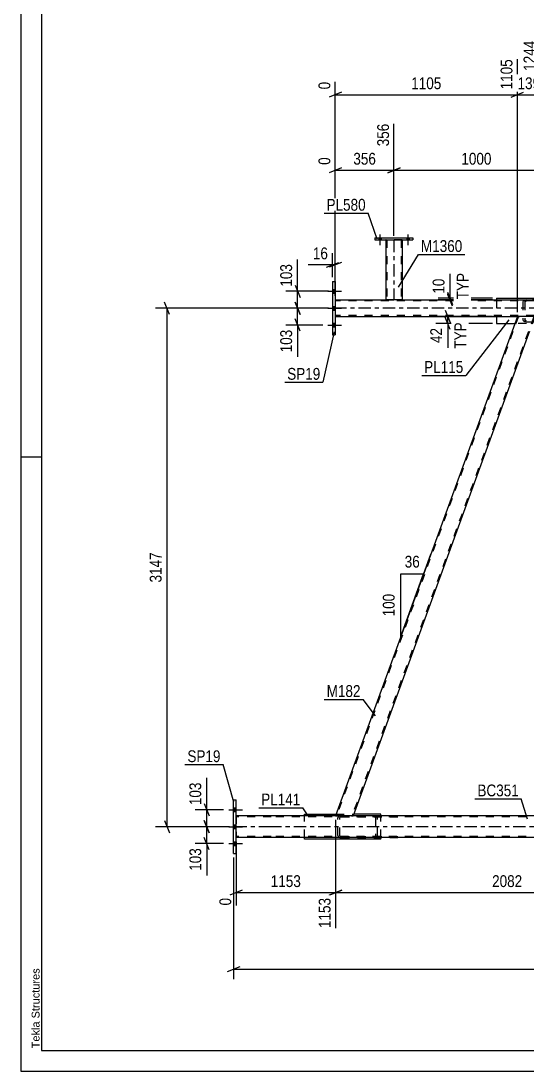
# Model space of a CAD drawing. Header units: millimetres. Extents: x -858 to 331, y -869 to -28.
# Drawn here: x -857.6 to -734.6, y -868.6 to -613.7 of the extents above; entities that cross this region are included whole.
import ezdxf

# ---------------------------------------------------------------- set-up
doc = ezdxf.new("R2010")
doc.units = ezdxf.units.MM
doc.linetypes.add('DXK_LINE_DOT2', pattern=[3.9198, 1.9599, -1.9599])
doc.linetypes.add('DXK_LINE_DOT3', pattern=[5.9187, 2.979, -0.9799, 0.9799, -0.9799])
doc.styles.add('Arial', font='ARIAL.TTF', dxfattribs={"height": 0.2})
doc.styles.add('Arial Narrow', font='ARIALN.TTF', dxfattribs={"height": 0.2})

# ---------------------------------------------------------------- blocks, each defined once
blk = doc.blocks.new('Unknown-570393797-1134')
at = {"color": 5, "linetype": 'Continuous'}
for p, q in [((-857.57, -27.58), (-857.57, -868.58)), ((-852.57, -32.58), (-852.57, -863.58)), ((-852.57, -719.58), (-857.57, -719.58)), ((-852.57, -863.58), (326.43, -863.58)), ((-857.57, -868.58), (331.43, -868.58))]:
    blk.add_line(p, q, dxfattribs=at)
at = {"color": 174, "linetype": 'Continuous', "style": 'Arial'}
blk.add_text('Tekla Structures', height=1.9102, rotation=90, dxfattribs=at).set_placement((-853.07, -863.08))
blk = doc.blocks.new('Part-570393797-8323 - 8170')
at = {"color": 2, "linetype": 'Continuous'}
for p, q in [((-781.98, -676.91), (-781.98, -689.91)), ((-781.98, -676.91), (-781.34, -676.91)), ((-781.34, -676.91), (-781.34, -689.91)), ((-781.98, -689.91), (-781.34, -689.91))]:
    blk.add_line(p, q, dxfattribs=at)
blk = doc.blocks.new('Part-570393797-8239 - 8170')
at = {"color": 7, "linetype": 'DXK_LINE_DOT2'}
for p, q in [((-780.63, -806.92), (-780.7, -807.11)), ((-780.7, -811.43), (-780.7, -807.11)), ((-780.26, -807.11), (-780.23, -807.02)), ((-780.26, -811.43), (-780.26, -807.11)), ((-779.83, -806.63), (-780.16, -806.66)), ((-779.99, -806.89), (-779.83, -806.87)), ((-779.83, -806.63), (-765.66, -806.63)), ((-779.83, -806.87), (-765.66, -806.87)), ((-771.63, -806.66), (-771.97, -806.63)), ((-771.97, -806.87), (-771.8, -806.89)), ((-771.56, -807.02), (-771.53, -807.11)), ((-771.53, -807.11), (-771.53, -811.43)), ((-771.09, -807.11), (-771.16, -806.92)), ((-771.09, -811.43), (-771.09, -807.11)), ((-780.7, -811.43), (-780.63, -811.61)), ((-780.23, -811.52), (-780.26, -811.43)), ((-780.16, -811.87), (-779.83, -811.91)), ((-779.83, -811.67), (-779.99, -811.65)), ((-779.83, -811.67), (-765.66, -811.67)), ((-779.83, -811.91), (-765.66, -811.91)), ((-771.8, -811.65), (-771.97, -811.67)), ((-771.97, -811.91), (-771.63, -811.87)), ((-771.53, -811.43), (-771.56, -811.52)), ((-771.16, -811.61), (-771.09, -811.43))]:
    blk.add_line(p, q, dxfattribs=at)
for centre, radius, start, end in [((-780.03, -807.47), 0.817, 99.5183, 138.064), ((-779.93, -807.29), 0.409, 99.5183, 138.064), ((-771.87, -807.29), 0.409, 41.9361, 80.4818), ((-771.77, -807.47), 0.817, 41.9361, 80.4818), ((-780.03, -811.07), 0.817, 221.9361, 260.4818), ((-779.93, -811.25), 0.409, 221.9361, 260.4818), ((-771.87, -811.25), 0.409, 279.5183, 318.064), ((-771.77, -811.07), 0.817, 279.5183, 318.064)]:
    blk.add_arc(centre, radius, start, end, dxfattribs=at)
blk = doc.blocks.new('Part-570393797-8251 - 8170')
at = {"color": 2, "linetype": 'Continuous'}
for p, q in [((-737.15, -685.41), (-781.27, -806.63)), ((-737.11, -685.41), (-737.15, -685.41)), ((-737.11, -685.41), (-736.64, -685.41)), ((-732.89, -685.41), (-736.64, -685.41)), ((-734.44, -689.66), (-777.01, -806.63))]:
    blk.add_line(p, q, dxfattribs=at)
at = {"color": 7, "linetype": 'DXK_LINE_DOT2'}
for p, q in [((-736.9, -685.41), (-781.02, -806.63)), ((-733.15, -685.41), (-777.27, -806.63)), ((-737.11, -685.41), (-737.15, -685.41)), ((-736.84, -685.41), (-736.9, -685.41)), ((-736.9, -685.41), (-736.88, -685.41)), ((-732.89, -685.41), (-734.44, -689.66)), ((-732.93, -685.41), (-732.89, -685.41)), ((-781.27, -806.63), (-777.01, -806.63))]:
    blk.add_line(p, q, dxfattribs=at)
blk = doc.blocks.new('Part-570393797-8749 - 8170')
at = {"color": 2, "linetype": 'Continuous'}
for p, q in [((-796.86, -806.63), (-805.38, -806.63)), ((-119.61, -806.63), (-796.76, -806.63)), ((-796.86, -811.91), (-805.38, -811.91)), ((-119.61, -811.91), (-796.76, -811.91))]:
    blk.add_line(p, q, dxfattribs=at)
at = {"color": 7, "linetype": 'DXK_LINE_DOT2'}
for p, q in [((-805.38, -806.63), (-805.38, -811.91)), ((-796.86, -806.87), (-805.38, -806.87)), ((-119.61, -806.87), (-796.76, -806.87)), ((-796.86, -811.67), (-805.38, -811.67)), ((-119.61, -811.67), (-796.76, -811.67))]:
    blk.add_line(p, q, dxfattribs=at)
at = {"color": 7, "linetype": 'DXK_LINE_DOT3'}
for p, q in [((-796.86, -809.27), (-805.38, -809.27)), ((-119.61, -809.27), (-796.76, -809.27))]:
    blk.add_line(p, q, dxfattribs=at)
blk = doc.blocks.new('Part-570393797-8502 - 8170')
at = {"color": 2, "linetype": 'Continuous'}
for p, q in [((-806.02, -815.77), (-806.02, -802.77)), ((-806.02, -802.77), (-805.38, -802.77)), ((-805.38, -815.77), (-805.38, -802.77)), ((-806.02, -815.77), (-805.38, -815.77))]:
    blk.add_line(p, q, dxfattribs=at)
blk = doc.blocks.new('Part-570393797-8580 - 8170')
at = {"color": 2, "linetype": 'Continuous'}
for p, q in [((-742.2, -681.01), (-742.2, -681.41)), ((-742.2, -681.01), (-729.08, -681.01)), ((-742.2, -685.41), (-742.2, -687.09)), ((-725.41, -685.41), (-725.41, -687.09)), ((-742.2, -687.09), (-737.76, -687.09)), ((-725.41, -687.09), (-731.05, -687.09))]:
    blk.add_line(p, q, dxfattribs=at)
at = {"color": 7, "linetype": 'DXK_LINE_DOT2'}
for p, q in [((-742.2, -681.41), (-742.2, -685.41)), ((-729.08, -681.01), (-725.41, -681.01)), ((-725.41, -681.01), (-725.41, -685.41)), ((-731.05, -687.09), (-737.76, -687.09))]:
    blk.add_line(p, q, dxfattribs=at)
blk = doc.blocks.new('Bolt-570393797-8592 - 8170')
at = {"linetype": 'Continuous'}
for points in [[(-806.02, -804.73), (-806.02, -805.61), (-805.38, -805.61), (-805.38, -804.73)], [(-806.02, -804.73), (-806.02, -805.61), (-805.38, -805.61), (-805.38, -804.73)], [(-806.02, -804.73), (-806.02, -805.61), (-805.38, -805.61), (-805.38, -804.73)], [(-806.02, -808.83), (-806.02, -809.71), (-805.38, -809.71), (-805.38, -808.83)], [(-806.02, -808.83), (-806.02, -809.71), (-805.38, -809.71), (-805.38, -808.83)], [(-806.02, -812.93), (-806.02, -813.81), (-805.38, -813.81), (-805.38, -812.93)], [(-806.02, -812.93), (-806.02, -813.81), (-805.38, -813.81), (-805.38, -812.93)], [(-806.02, -812.93), (-806.02, -813.81), (-805.38, -813.81), (-805.38, -812.93)]]:
    blk.add_hatch(color=1, dxfattribs=at).paths.add_polyline_path(points)
at = {"color": 1, "linetype": 'Continuous'}
for p, q in [((-807.18, -805.17), (-803.86, -805.17)), ((-807.18, -805.17), (-803.86, -805.17)), ((-807.18, -805.17), (-803.86, -805.17)), ((-806.02, -804.73), (-805.38, -804.73)), ((-806.02, -804.73), (-805.38, -804.73)), ((-806.02, -804.73), (-805.38, -804.73)), ((-806.02, -805.61), (-805.38, -805.61)), ((-806.02, -805.61), (-805.38, -805.61)), ((-806.02, -805.61), (-805.38, -805.61)), ((-807.18, -809.27), (-803.86, -809.27)), ((-807.18, -809.27), (-803.86, -809.27)), ((-806.02, -808.83), (-805.38, -808.83)), ((-806.02, -808.83), (-805.38, -808.83)), ((-806.02, -809.71), (-805.38, -809.71)), ((-806.02, -809.71), (-805.38, -809.71)), ((-806.02, -812.93), (-805.38, -812.93)), ((-806.02, -812.93), (-805.38, -812.93)), ((-806.02, -812.93), (-805.38, -812.93)), ((-807.18, -813.37), (-803.86, -813.37)), ((-807.18, -813.37), (-803.86, -813.37)), ((-807.18, -813.37), (-803.86, -813.37)), ((-806.02, -813.81), (-805.38, -813.81)), ((-806.02, -813.81), (-805.38, -813.81)), ((-806.02, -813.81), (-805.38, -813.81))]:
    blk.add_line(p, q, dxfattribs=at)
blk = doc.blocks.new('Bolt-570393797-8597 - 8170')
at = {"linetype": 'Continuous'}
for points in [[(-770.21, -666.35), (-770.77, -666.35), (-770.77, -666.83), (-770.21, -666.83)], [(-770.21, -666.35), (-770.77, -666.35), (-770.77, -666.83), (-770.21, -666.83)], [(-763.41, -666.35), (-763.97, -666.35), (-763.97, -666.83), (-763.41, -666.83)], [(-763.41, -666.35), (-763.97, -666.35), (-763.97, -666.83), (-763.41, -666.83)]]:
    blk.add_hatch(color=1, dxfattribs=at).paths.add_polyline_path(points)
at = {"color": 1, "linetype": 'Continuous'}
for p, q in [((-770.77, -666.35), (-770.77, -666.83)), ((-770.77, -666.35), (-770.77, -666.83)), ((-770.49, -665.55), (-770.49, -668.07)), ((-770.49, -665.55), (-770.49, -668.07)), ((-770.21, -666.35), (-770.21, -666.83)), ((-770.21, -666.35), (-770.21, -666.83)), ((-763.97, -666.35), (-763.97, -666.83)), ((-763.97, -666.35), (-763.97, -666.83)), ((-763.69, -665.55), (-763.69, -668.07)), ((-763.69, -665.55), (-763.69, -668.07)), ((-763.41, -666.35), (-763.41, -666.83)), ((-763.41, -666.35), (-763.41, -666.83))]:
    blk.add_line(p, q, dxfattribs=at)
blk = doc.blocks.new('Part-570393797-8630 - 8170')
at = {"color": 2, "linetype": 'Continuous'}
for p, q in [((-781.34, -681.41), (-769.09, -681.41)), ((-765.09, -681.41), (-729.08, -681.41)), ((-781.34, -685.41), (-737.15, -685.41))]:
    blk.add_line(p, q, dxfattribs=at)
at = {"color": 7, "linetype": 'DXK_LINE_DOT2'}
for p, q in [((-781.34, -681.41), (-781.34, -685.41)), ((-109.81, -681.65), (-781.34, -681.65)), ((-769.09, -681.41), (-765.09, -681.41)), ((-109.81, -685.17), (-781.34, -685.17)), ((-731.58, -685.41), (-737.15, -685.41))]:
    blk.add_line(p, q, dxfattribs=at)
at = {"color": 7, "linetype": 'DXK_LINE_DOT3'}
blk.add_line((-109.81, -683.41), (-781.34, -683.41), dxfattribs=at)
blk = doc.blocks.new('Bolt-570393797-8700 - 8170')
at = {"linetype": 'Continuous'}
for points in [[(-781.98, -678.87), (-781.98, -679.75), (-781.34, -679.75), (-781.34, -678.87)], [(-781.98, -678.87), (-781.98, -679.75), (-781.34, -679.75), (-781.34, -678.87)], [(-781.98, -678.87), (-781.98, -679.75), (-781.34, -679.75), (-781.34, -678.87)], [(-781.98, -682.97), (-781.98, -683.85), (-781.34, -683.85), (-781.34, -682.97)], [(-781.98, -682.97), (-781.98, -683.85), (-781.34, -683.85), (-781.34, -682.97)], [(-781.98, -687.07), (-781.98, -687.95), (-781.34, -687.95), (-781.34, -687.07)], [(-781.98, -687.07), (-781.98, -687.95), (-781.34, -687.95), (-781.34, -687.07)], [(-781.98, -687.07), (-781.98, -687.95), (-781.34, -687.95), (-781.34, -687.07)]]:
    blk.add_hatch(color=1, dxfattribs=at).paths.add_polyline_path(points)
at = {"color": 1, "linetype": 'Continuous'}
for p, q in [((-783.14, -679.31), (-779.82, -679.31)), ((-783.14, -679.31), (-779.82, -679.31)), ((-783.14, -679.31), (-779.82, -679.31)), ((-781.98, -678.87), (-781.34, -678.87)), ((-781.98, -678.87), (-781.34, -678.87)), ((-781.98, -678.87), (-781.34, -678.87)), ((-781.98, -679.75), (-781.34, -679.75)), ((-781.98, -679.75), (-781.34, -679.75)), ((-781.98, -679.75), (-781.34, -679.75)), ((-781.98, -682.97), (-781.34, -682.97)), ((-781.98, -682.97), (-781.34, -682.97)), ((-783.14, -683.41), (-779.82, -683.41)), ((-783.14, -683.41), (-779.82, -683.41)), ((-781.98, -683.85), (-781.34, -683.85)), ((-781.98, -683.85), (-781.34, -683.85)), ((-783.14, -687.51), (-779.82, -687.51)), ((-783.14, -687.51), (-779.82, -687.51)), ((-783.14, -687.51), (-779.82, -687.51)), ((-781.98, -687.07), (-781.34, -687.07)), ((-781.98, -687.07), (-781.34, -687.07)), ((-781.98, -687.07), (-781.34, -687.07)), ((-781.98, -687.95), (-781.34, -687.95)), ((-781.98, -687.95), (-781.34, -687.95)), ((-781.98, -687.95), (-781.34, -687.95))]:
    blk.add_line(p, q, dxfattribs=at)
blk = doc.blocks.new('Part-570393797-8712 - 8170')
at = {"color": 7, "linetype": 'DXK_LINE_DOT2'}
for p, q in [((-735.75, -681.71), (-735.81, -681.89)), ((-735.81, -681.89), (-735.81, -686.21)), ((-735.38, -681.89), (-735.34, -681.8)), ((-735.38, -681.89), (-735.38, -686.21)), ((-734.94, -681.41), (-735.27, -681.45)), ((-735.11, -681.67), (-734.94, -681.65)), ((-719.8, -681.41), (-734.94, -681.41)), ((-719.8, -681.65), (-734.94, -681.65)), ((-726.75, -681.45), (-727.08, -681.41)), ((-727.08, -681.65), (-726.91, -681.67)), ((-726.68, -681.8), (-726.64, -681.89)), ((-726.64, -681.89), (-726.64, -686.21)), ((-726.21, -681.89), (-726.27, -681.71)), ((-726.21, -681.89), (-726.21, -686.21)), ((-735.81, -686.21), (-735.75, -686.39)), ((-735.34, -686.3), (-735.38, -686.21)), ((-735.27, -686.65), (-734.94, -686.69)), ((-734.94, -686.45), (-735.11, -686.43)), ((-719.8, -686.45), (-734.94, -686.45)), ((-734.94, -686.69), (-725.41, -686.69)), ((-726.91, -686.43), (-727.08, -686.45)), ((-727.08, -686.69), (-726.75, -686.65)), ((-726.64, -686.21), (-726.68, -686.3)), ((-726.27, -686.39), (-726.21, -686.21))]:
    blk.add_line(p, q, dxfattribs=at)
at = {"color": 2, "linetype": 'Continuous'}
blk.add_line((-719.8, -686.69), (-725.41, -686.69), dxfattribs=at)
at = {"color": 7, "linetype": 'DXK_LINE_DOT2'}
for centre, radius, start, end in [((-735.14, -682.25), 0.817, 99.5183, 138.064), ((-735.04, -682.07), 0.409, 99.5183, 138.064), ((-726.98, -682.07), 0.409, 41.9361, 80.4818), ((-726.88, -682.25), 0.817, 41.9361, 80.4818), ((-735.14, -685.85), 0.817, 221.9361, 260.4818), ((-735.04, -686.03), 0.409, 221.9361, 260.4818), ((-726.98, -686.03), 0.409, 279.5183, 318.064), ((-726.88, -685.85), 0.817, 279.5183, 318.064)]:
    blk.add_arc(centre, radius, start, end, dxfattribs=at)
blk = doc.blocks.new('Part-570393797-8787 - 8170')
at = {"color": 2, "linetype": 'Continuous'}
for p, q in [((-769.09, -666.83), (-769.09, -681.41)), ((-765.09, -666.83), (-765.09, -681.41)), ((-765.09, -681.41), (-769.09, -681.41))]:
    blk.add_line(p, q, dxfattribs=at)
at = {"color": 7, "linetype": 'DXK_LINE_DOT2'}
for p, q in [((-765.09, -666.83), (-769.09, -666.83)), ((-769.09, -666.83), (-769.05, -666.83)), ((-768.85, -666.83), (-768.85, -681.41)), ((-765.33, -666.83), (-765.33, -681.41)), ((-768.85, -681.41), (-768.83, -681.41))]:
    blk.add_line(p, q, dxfattribs=at)
at = {"color": 7, "linetype": 'DXK_LINE_DOT3'}
blk.add_line((-767.09, -666.83), (-767.09, -681.41), dxfattribs=at)
blk = doc.blocks.new('Part-570393797-8792 - 8170')
at = {"color": 2, "linetype": 'Continuous'}
for p, q in [((-788.76, -806.23), (-781.13, -806.23)), ((-788.76, -806.63), (-788.76, -806.23)), ((-770.29, -806.23), (-776.87, -806.23)), ((-770.29, -806.63), (-770.29, -806.23)), ((-788.76, -812.31), (-788.76, -811.91)), ((-770.29, -812.31), (-788.76, -812.31)), ((-770.29, -812.31), (-770.29, -811.91))]:
    blk.add_line(p, q, dxfattribs=at)
at = {"color": 7, "linetype": 'DXK_LINE_DOT2'}
for p, q in [((-788.76, -811.91), (-788.76, -806.63)), ((-781.13, -806.23), (-776.87, -806.23)), ((-770.29, -811.91), (-770.29, -806.63)), ((-788.76, -811.91), (-788.76, -811.87)), ((-770.29, -811.91), (-770.29, -811.87))]:
    blk.add_line(p, q, dxfattribs=at)
blk = doc.blocks.new('Part-570393797-8797 - 8170')
at = {"color": 2, "linetype": 'Continuous'}
for p, q in [((-771.69, -666.35), (-771.69, -666.83)), ((-771.69, -666.35), (-762.49, -666.35)), ((-771.69, -666.83), (-762.49, -666.83)), ((-762.49, -666.35), (-762.49, -666.83))]:
    blk.add_line(p, q, dxfattribs=at)
blk = doc.blocks.new('StraightDimension-570393797-25429 - 8170')
at = {"color": 7, "linetype": 'Continuous'}
for p, q in [((-767.09, -665.83), (-767.09, -638.63)), ((-727.08, -665.83), (-727.08, -641.3)), ((-765.59, -649.31), (-768.59, -650.51)), ((-767.09, -649.91), (-727.08, -649.91)), ((-728.58, -650.51), (-725.58, -649.31))]:
    blk.add_line(p, q, dxfattribs=at)
at = {"color": 0, "linetype": 'Continuous'}
blk.add_wipeout([(-727.68, -640.7), (-731.88, -640.7), (-731.88, -649.21), (-727.68, -649.21)], dxfattribs=at)
at = {"color": 0}
blk.add_wipeout([(-742.83, -649.16), (-742.83, -644.96), (-751.34, -644.96), (-751.34, -649.16)], dxfattribs=at)
at = {"color": 3, "linetype": 'Continuous', "style": 'Arial Narrow'}
blk.add_text('1356', height=2.863, rotation=90.0002, dxfattribs=at).set_placement((-728.28, -648.61))
at = {"color": 3, "style": 'Arial Narrow'}
blk.add_text('1000', height=2.863, dxfattribs=at).set_placement((-750.74, -648.56))
blk = doc.blocks.new('StraightDimension-570393797-9601 - 8170')
at = {"color": 7, "linetype": 'Continuous'}
for p, q in [((-781.27, -807.63), (-781.27, -833.88)), ((-697.98, -807.63), (-697.98, -833.88)), ((-779.77, -824.67), (-782.77, -825.87)), ((-781.27, -825.27), (-697.98, -825.27)), ((-699.48, -825.87), (-696.48, -824.67))]:
    blk.add_line(p, q, dxfattribs=at)
at = {"color": 0}
blk.add_wipeout([(-735.37, -824.52), (-735.37, -820.32), (-743.88, -820.32), (-743.88, -824.52)], dxfattribs=at)
at = {"color": 0, "linetype": 'Continuous'}
blk.add_wipeout([(-698.58, -825.97), (-702.78, -825.97), (-702.78, -834.48), (-698.58, -834.48)], dxfattribs=at)
at = {"color": 3, "style": 'Arial Narrow'}
blk.add_text('2082', height=2.863, dxfattribs=at).set_placement((-743.28, -823.92))
at = {"color": 3, "linetype": 'Continuous', "style": 'Arial Narrow'}
blk.add_text('3235', height=2.863, rotation=90.0002, dxfattribs=at).set_placement((-699.18, -833.88))
blk = doc.blocks.new('StraightDimension-570393797-9290 - 8170')
at = {"color": 7, "linetype": 'Continuous'}
for p, q in [((-737.15, -684.41), (-737.15, -622.98)), ((-781.34, -680.41), (-781.34, -628.46)), ((-779.84, -630.99), (-782.84, -632.19)), ((-781.34, -631.59), (-737.15, -631.59)), ((-738.65, -632.19), (-735.65, -630.99))]:
    blk.add_line(p, q, dxfattribs=at)
at = {"color": 0, "linetype": 'Continuous'}
for points in [[(-737.75, -622.38), (-741.95, -622.38), (-741.95, -630.89), (-737.75, -630.89)], [(-781.94, -627.86), (-786.14, -627.86), (-786.14, -630.89), (-781.94, -630.89)]]:
    blk.add_wipeout(points, dxfattribs=at)
at = {"color": 0}
blk.add_wipeout([(-754.99, -630.84), (-754.99, -626.64), (-763.5, -626.64), (-763.5, -630.84)], dxfattribs=at)
at = {"color": 3, "linetype": 'Continuous', "style": 'Arial Narrow'}
for s, height, p in [('1105', 2.863, (-738.35, -630.29)), ('0', 2.86, (-782.54, -630.29))]:
    blk.add_text(s, height=height, rotation=90.0002, dxfattribs=at).set_placement(p)
at = {"color": 3, "style": 'Arial Narrow'}
blk.add_text('1105', height=2.863, dxfattribs=at).set_placement((-762.9, -630.24))
blk = doc.blocks.new('AngleDimension-570393797-26726 - 8170')
at = {"color": 7, "linetype": 'Continuous'}
for p, q in [((-758.19, -743.21), (-759.89, -747.87)), ((-765.43, -747.87), (-759.89, -747.87)), ((-765.43, -763.09), (-759.89, -747.87)), ((-765.43, -763.09), (-765.43, -747.87))]:
    blk.add_line(p, q, dxfattribs=at)
at = {"color": 0}
for points in [[(-760.23, -746.97), (-760.23, -742.77), (-765.08, -742.77), (-765.08, -746.97)], [(-766.33, -752.14), (-770.53, -752.14), (-770.53, -758.82), (-766.33, -758.82)]]:
    blk.add_wipeout(points, dxfattribs=at)
at = {"color": 3, "style": 'Arial Narrow'}
blk.add_text('36', height=2.863, dxfattribs=at).set_placement((-764.48, -746.37))
blk.add_text('100', height=2.863, rotation=90.0002, dxfattribs=at).set_placement((-766.93, -758.22))
blk = doc.blocks.new('StraightDimension-570393797-8855 - 8170')
at = {"color": 7, "linetype": 'Continuous'}
for p, q in [((-813.1, -807.77), (-811.9, -810.77)), ((-807.02, -809.27), (-815.35, -809.27)), ((-812.5, -813.37), (-812.5, -809.27)), ((-811.9, -814.87), (-813.1, -811.87)), ((-808.42, -813.37), (-815.35, -813.37))]:
    blk.add_line(p, q, dxfattribs=at)
at = {"color": 0}
blk.add_wipeout([(-813.25, -813.89), (-817.45, -813.89), (-817.45, -820.58), (-813.25, -820.58)], dxfattribs=at)
at = {"color": 7, "linetype": 'Continuous'}
blk.add_line((-812.5, -813.37), (-812.5, -821.1), dxfattribs=at)
blk.add_line((-812.5, -813.37), (-812.5, -821.1), dxfattribs=at)
at = {"color": 3, "style": 'Arial Narrow'}
blk.add_text('103', height=2.863, rotation=90.0002, dxfattribs=at).set_placement((-813.85, -819.98))
blk = doc.blocks.new('StraightDimension-570393797-8863 - 8170')
at = {"color": 7, "linetype": 'Continuous'}
for p, q in [((-808.42, -805.17), (-815.35, -805.17)), ((-813.1, -803.67), (-811.9, -806.67)), ((-812.5, -809.27), (-812.5, -805.17)), ((-811.9, -810.77), (-813.1, -807.77)), ((-807.02, -809.27), (-815.35, -809.27))]:
    blk.add_line(p, q, dxfattribs=at)
at = {"color": 0}
blk.add_wipeout([(-813.25, -797.96), (-817.45, -797.96), (-817.45, -804.64), (-813.25, -804.64)], dxfattribs=at)
at = {"color": 7, "linetype": 'Continuous'}
blk.add_line((-812.5, -805.17), (-812.5, -797.43), dxfattribs=at)
blk.add_line((-812.5, -805.17), (-812.5, -797.43), dxfattribs=at)
at = {"color": 3, "style": 'Arial Narrow'}
blk.add_text('103', height=2.863, rotation=90.0002, dxfattribs=at).set_placement((-813.85, -804.04))
blk = doc.blocks.new('StraightDimension-570393797-8872 - 8170')
at = {"color": 7, "linetype": 'Continuous'}
for p, q in [((-791.06, -681.91), (-789.86, -684.91)), ((-782.98, -683.41), (-793.31, -683.41)), ((-790.46, -687.51), (-790.46, -683.41)), ((-784.38, -687.51), (-793.31, -687.51)), ((-789.86, -689.01), (-791.06, -686.01))]:
    blk.add_line(p, q, dxfattribs=at)
at = {"color": 0}
blk.add_wipeout([(-791.21, -688.03), (-795.41, -688.03), (-795.41, -694.72), (-791.21, -694.72)], dxfattribs=at)
at = {"color": 7, "linetype": 'Continuous'}
blk.add_line((-790.46, -687.51), (-790.46, -695.24), dxfattribs=at)
blk.add_line((-790.46, -687.51), (-790.46, -695.24), dxfattribs=at)
at = {"color": 3, "style": 'Arial Narrow'}
blk.add_text('103', height=2.863, rotation=90.0002, dxfattribs=at).set_placement((-791.81, -694.12))
blk = doc.blocks.new('StraightDimension-570393797-8880 - 8170')
at = {"color": 7, "linetype": 'Continuous'}
for p, q in [((-791.06, -677.81), (-789.86, -680.81)), ((-782.98, -679.31), (-793.31, -679.31)), ((-790.46, -683.41), (-790.46, -679.31)), ((-789.86, -684.91), (-791.06, -681.91)), ((-782.98, -683.41), (-793.31, -683.41))]:
    blk.add_line(p, q, dxfattribs=at)
at = {"color": 0}
blk.add_wipeout([(-791.21, -672.1), (-795.41, -672.1), (-795.41, -678.78), (-791.21, -678.78)], dxfattribs=at)
at = {"color": 7, "linetype": 'Continuous'}
blk.add_line((-790.46, -679.31), (-790.46, -671.57), dxfattribs=at)
blk.add_line((-790.46, -679.31), (-790.46, -671.57), dxfattribs=at)
at = {"color": 3, "style": 'Arial Narrow'}
blk.add_text('103', height=2.863, rotation=90.0002, dxfattribs=at).set_placement((-791.81, -678.18))
blk = doc.blocks.new('StraightDimension-570393797-9055 - 8170')
at = {"color": 7, "linetype": 'Continuous'}
for p, q in [((-743.2, -685.41), (-756.91, -685.41)), ((-754.66, -683.91), (-753.46, -686.91)), ((-753.46, -688.59), (-754.66, -685.59)), ((-754.06, -687.09), (-754.06, -685.41)), ((-743.2, -687.09), (-756.91, -687.09))]:
    blk.add_line(p, q, dxfattribs=at)
at = {"color": 0}
blk.add_wipeout([(-754.81, -687.61), (-759.01, -687.61), (-759.01, -692.47), (-754.81, -692.47)], dxfattribs=at)
at = {"color": 7, "linetype": 'Continuous'}
blk.add_line((-754.06, -687.09), (-754.06, -693), dxfattribs=at)
at = {"color": 3, "style": 'Arial Narrow'}
blk.add_text('42', height=2.863, rotation=90.0002, dxfattribs=at).set_placement((-755.41, -691.87))
at = {"color": 0, "linetype": 'Continuous'}
blk.add_wipeout([(-748.96, -686.25), (-753.16, -686.25), (-753.16, -693.84), (-748.96, -693.84)], dxfattribs=at)
at = {"color": 7, "linetype": 'Continuous'}
blk.add_line((-754.06, -687.09), (-754.06, -693), dxfattribs=at)
at = {"color": 3, "linetype": 'Continuous', "style": 'Arial Narrow'}
blk.add_text('TYP', height=2.863, rotation=90.0002, dxfattribs=at).set_placement((-749.56, -693.24))
blk = doc.blocks.new('StraightDimension-570393797-9072 - 8170')
at = {"color": 7, "linetype": 'Continuous'}
for p, q in [((-754.09, -679.51), (-752.89, -682.51)), ((-752.89, -682.91), (-754.09, -679.91)), ((-743.2, -681.01), (-756.34, -681.01)), ((-743.2, -681.41), (-756.34, -681.41)), ((-753.49, -681.41), (-753.49, -681.01))]:
    blk.add_line(p, q, dxfattribs=at)
at = {"color": 0}
blk.add_wipeout([(-754.24, -675.63), (-758.44, -675.63), (-758.44, -680.48), (-754.24, -680.48)], dxfattribs=at)
at = {"color": 7, "linetype": 'Continuous'}
blk.add_line((-753.49, -681.01), (-753.49, -675.1), dxfattribs=at)
at = {"color": 3, "style": 'Arial Narrow'}
blk.add_text('10', height=2.863, rotation=90.0002, dxfattribs=at).set_placement((-754.84, -679.88))
at = {"color": 0, "linetype": 'Continuous'}
blk.add_wipeout([(-748.39, -674.26), (-752.59, -674.26), (-752.59, -681.85), (-748.39, -681.85)], dxfattribs=at)
at = {"color": 7, "linetype": 'Continuous'}
blk.add_line((-753.49, -681.01), (-753.49, -675.1), dxfattribs=at)
at = {"color": 3, "linetype": 'Continuous', "style": 'Arial Narrow'}
blk.add_text('TYP', height=2.863, rotation=90.0002, dxfattribs=at).set_placement((-748.99, -681.25))
blk = doc.blocks.new('StraightDimension-570393797-9289 - 8170')
at = {"color": 7, "linetype": 'Continuous'}
for p, q in [((-731.58, -684.41), (-731.58, -618.48)), ((-737.15, -684.41), (-737.15, -622.98)), ((-738.65, -632.19), (-735.65, -630.99)), ((-737.15, -631.59), (-731.58, -631.59)), ((-730.08, -630.99), (-733.08, -632.19))]:
    blk.add_line(p, q, dxfattribs=at)
at = {"color": 0}
blk.add_wipeout([(-731.02, -630.84), (-731.02, -626.64), (-737.71, -626.64), (-737.71, -630.84)], dxfattribs=at)
at = {"color": 0, "linetype": 'Continuous'}
blk.add_wipeout([(-732.18, -617.88), (-736.38, -617.88), (-736.38, -626.39), (-732.18, -626.39)], dxfattribs=at)
at = {"color": 3, "linetype": 'Continuous', "style": 'Arial Narrow'}
blk.add_text('1244', height=2.863, rotation=90.0002, dxfattribs=at).set_placement((-732.78, -625.79))
at = {"color": 3, "style": 'Arial Narrow'}
blk.add_text('139', height=2.863, dxfattribs=at).set_placement((-737.11, -630.24))
blk = doc.blocks.new('StraightDimension-570393797-9596 - 8170')
at = {"color": 7, "linetype": 'Continuous'}
for p, q in [((-821.52, -684.91), (-822.72, -681.91)), ((-782.98, -683.41), (-824.97, -683.41)), ((-822.12, -809.27), (-822.12, -683.41)), ((-822.72, -807.77), (-821.52, -810.77)), ((-807.02, -809.27), (-824.97, -809.27))]:
    blk.add_line(p, q, dxfattribs=at)
at = {"color": 0}
blk.add_wipeout([(-822.87, -742.08), (-827.07, -742.08), (-827.07, -750.59), (-822.87, -750.59)], dxfattribs=at)
at = {"color": 3, "style": 'Arial Narrow'}
blk.add_text('3147', height=2.863, rotation=90.0002, dxfattribs=at).set_placement((-823.47, -749.99))
blk = doc.blocks.new('StraightDimension-570393797-9618 - 8170')
at = {"color": 7, "linetype": 'Continuous'}
for p, q in [((-781.27, -807.63), (-781.27, -833.88)), ((-805.38, -812.91), (-805.38, -828.4)), ((-803.88, -824.67), (-806.88, -825.87)), ((-805.38, -825.27), (-781.27, -825.27)), ((-782.77, -825.87), (-779.77, -824.67))]:
    blk.add_line(p, q, dxfattribs=at)
at = {"color": 0}
blk.add_wipeout([(-789.07, -824.52), (-789.07, -820.32), (-797.58, -820.32), (-797.58, -824.52)], dxfattribs=at)
at = {"color": 0, "linetype": 'Continuous'}
for points in [[(-805.98, -825.97), (-810.18, -825.97), (-810.18, -829), (-805.98, -829)], [(-781.87, -825.97), (-786.07, -825.97), (-786.07, -834.48), (-781.87, -834.48)]]:
    blk.add_wipeout(points, dxfattribs=at)
at = {"color": 3, "style": 'Arial Narrow'}
blk.add_text('1153', height=2.863, dxfattribs=at).set_placement((-796.98, -823.92))
at = {"color": 3, "linetype": 'Continuous', "style": 'Arial Narrow'}
for s, height, p in [('0', 2.86, (-806.58, -828.4)), ('1153', 2.863, (-782.47, -833.88))]:
    blk.add_text(s, height=height, rotation=90.0002, dxfattribs=at).set_placement(p)
blk = doc.blocks.new('StraightDimension-570393797-9888 - 8170')
at = {"color": 7, "linetype": 'Continuous'}
for p, q in [((-781.98, -675.91), (-781.98, -670.03)), ((-781.34, -675.91), (-781.34, -670.03)), ((-783.48, -673.48), (-780.48, -672.28)), ((-779.84, -672.28), (-782.84, -673.48)), ((-781.98, -672.88), (-781.34, -672.88))]:
    blk.add_line(p, q, dxfattribs=at)
at = {"color": 0}
blk.add_wipeout([(-782.5, -672.13), (-782.5, -667.93), (-787.36, -667.93), (-787.36, -672.13)], dxfattribs=at)
at = {"color": 7, "linetype": 'Continuous'}
blk.add_line((-781.98, -672.88), (-787.88, -672.88), dxfattribs=at)
blk.add_line((-781.98, -672.88), (-787.88, -672.88), dxfattribs=at)
at = {"color": 3, "style": 'Arial Narrow'}
blk.add_text('16', height=2.863, dxfattribs=at).set_placement((-786.76, -671.53))
blk = doc.blocks.new('StraightDimension-570393797-9899 - 8170')
at = {"color": 7, "linetype": 'Continuous'}
for p, q in [((-806.02, -816.77), (-806.02, -846.28)), ((-804.52, -843.28), (-807.52, -844.48)), ((-806.02, -843.88), (-83.41, -843.88))]:
    blk.add_line(p, q, dxfattribs=at)
blk = doc.blocks.new('StraightDimension-570393797-25430 - 8170')
at = {"color": 7, "linetype": 'Continuous'}
for p, q in [((-767.09, -665.83), (-767.09, -638.63)), ((-781.34, -680.41), (-781.34, -646.78)), ((-779.84, -649.31), (-782.84, -650.51)), ((-781.34, -649.91), (-767.09, -649.91)), ((-768.59, -650.51), (-765.59, -649.31))]:
    blk.add_line(p, q, dxfattribs=at)
at = {"color": 0, "linetype": 'Continuous'}
blk.add_wipeout([(-781.94, -646.18), (-786.14, -646.18), (-786.14, -649.21), (-781.94, -649.21)], dxfattribs=at)
at = {"color": 0}
blk.add_wipeout([(-770.87, -649.16), (-770.87, -644.96), (-777.55, -644.96), (-777.55, -649.16)], dxfattribs=at)
at = {"color": 3, "linetype": 'Continuous', "style": 'Arial Narrow'}
blk.add_text('0', height=2.86, rotation=90.0002, dxfattribs=at).set_placement((-782.54, -648.61))
at = {"color": 0, "linetype": 'Continuous'}
blk.add_wipeout([(-767.69, -638.03), (-771.89, -638.03), (-771.89, -644.71), (-767.69, -644.71)], dxfattribs=at)
at = {"color": 3, "linetype": 'Continuous', "style": 'Arial Narrow'}
blk.add_text('356', height=2.863, rotation=90.0002, dxfattribs=at).set_placement((-768.29, -644.11))
at = {"color": 3, "style": 'Arial Narrow'}
blk.add_text('356', height=2.863, dxfattribs=at).set_placement((-776.95, -648.56))
blk = doc.blocks.new('Mark-570393797-8793 - 8170')
at = {"color": 0}
blk.add_wipeout([(-773.95, -659.74), (-773.95, -656.74), (-783.45, -656.74), (-783.45, -659.74)], dxfattribs=at)
blk.add_wipeout([(-773.95, -659.74), (-773.95, -656.74), (-783.45, -656.74), (-783.45, -659.74)], dxfattribs=at)
at = {"color": 30, "linetype": 'Continuous'}
for p in [(-784.05, -660.34), (-771.14, -666.62)]:
    blk.add_line(p, (-773.35, -660.34), dxfattribs=at)
at = {"color": 3, "style": 'Arial Narrow'}
blk.add_text('PL580', height=2.863, dxfattribs=at).set_placement((-783.45, -659.74))
blk = doc.blocks.new('Mark-570393797-8247 - 8170')
at = {"color": 0}
blk.add_wipeout([(-775.19, -777.78), (-775.19, -774.78), (-783.42, -774.78), (-783.42, -777.78)], dxfattribs=at)
blk.add_wipeout([(-775.19, -777.78), (-775.19, -774.78), (-783.42, -774.78), (-783.42, -777.78)], dxfattribs=at)
at = {"color": 30, "linetype": 'Continuous'}
for p in [(-784.02, -778.38), (-771.58, -782.37)]:
    blk.add_line(p, (-774.59, -778.38), dxfattribs=at)
at = {"color": 3, "style": 'Arial Narrow'}
blk.add_text('M182', height=2.863, dxfattribs=at).set_placement((-783.42, -777.78))
blk = doc.blocks.new('Mark-570393797-8319 - 8170')
at = {"color": 0}
blk.add_wipeout([(-784.95, -700.78), (-784.95, -697.78), (-792.99, -697.78), (-792.99, -700.78)], dxfattribs=at)
blk.add_wipeout([(-784.95, -700.78), (-784.95, -697.78), (-792.99, -697.78), (-792.99, -700.78)], dxfattribs=at)
at = {"color": 30, "linetype": 'Continuous'}
for p in [(-781.59, -689.16), (-793.59, -701.38)]:
    blk.add_line(p, (-784.35, -701.38), dxfattribs=at)
at = {"color": 3, "style": 'Arial Narrow'}
blk.add_text('SP19', height=2.863, dxfattribs=at).set_placement((-792.99, -700.78))
blk = doc.blocks.new('Mark-570393797-8498 - 8170')
at = {"color": 0}
blk.add_wipeout([(-809.16, -793.6), (-809.16, -790.6), (-817.2, -790.6), (-817.2, -793.6)], dxfattribs=at)
blk.add_wipeout([(-809.16, -793.6), (-809.16, -790.6), (-817.2, -790.6), (-817.2, -793.6)], dxfattribs=at)
at = {"color": 30, "linetype": 'Continuous'}
for p in [(-817.8, -794.2), (-805.93, -803.35)]:
    blk.add_line(p, (-808.56, -794.2), dxfattribs=at)
at = {"color": 3, "style": 'Arial Narrow'}
blk.add_text('SP19', height=2.863, dxfattribs=at).set_placement((-817.2, -793.6))
blk = doc.blocks.new('Mark-570393797-8745 - 8170')
at = {"color": 0}
blk.add_wipeout([(-736.8, -801.9), (-736.8, -798.9), (-746.84, -798.9), (-746.84, -801.9)], dxfattribs=at)
blk.add_wipeout([(-736.8, -801.9), (-736.8, -798.9), (-746.84, -798.9), (-746.84, -801.9)], dxfattribs=at)
at = {"color": 30, "linetype": 'Continuous'}
for p in [(-747.44, -802.5), (-734.71, -807.46)]:
    blk.add_line(p, (-736.2, -802.5), dxfattribs=at)
at = {"color": 3, "style": 'Arial Narrow'}
blk.add_text('BC351', height=2.863, dxfattribs=at).set_placement((-746.84, -801.9))
blk = doc.blocks.new('Mark-570393797-8576 - 8170')
at = {"color": 0}
blk.add_wipeout([(-750.26, -699.11), (-750.26, -696.11), (-759.76, -696.11), (-759.76, -699.11)], dxfattribs=at)
blk.add_wipeout([(-750.26, -699.11), (-750.26, -696.11), (-759.76, -696.11), (-759.76, -699.11)], dxfattribs=at)
at = {"color": 30, "linetype": 'Continuous'}
for p in [(-739.2, -686.2), (-760.36, -699.71)]:
    blk.add_line(p, (-749.66, -699.71), dxfattribs=at)
at = {"color": 3, "style": 'Arial Narrow'}
blk.add_text('PL115', height=2.863, dxfattribs=at).set_placement((-759.76, -699.11))
blk = doc.blocks.new('Mark-570393797-8783 - 8170')
at = {"color": 0}
blk.add_wipeout([(-750.5, -669.75), (-750.5, -666.75), (-760.55, -666.75), (-760.55, -669.75)], dxfattribs=at)
blk.add_wipeout([(-750.5, -669.75), (-750.5, -666.75), (-760.55, -666.75), (-760.55, -669.75)], dxfattribs=at)
at = {"color": 30, "linetype": 'Continuous'}
for p, q in [((-765.99, -678.27), (-761.15, -670.35)), ((-761.15, -670.35), (-749.9, -670.35))]:
    blk.add_line(p, q, dxfattribs=at)
at = {"color": 3, "style": 'Arial Narrow'}
blk.add_text('M1360', height=2.863, dxfattribs=at).set_placement((-760.55, -669.75))
blk = doc.blocks.new('Mark-570393797-8788 - 8170')
at = {"color": 0}
blk.add_wipeout([(-789.8, -804.09), (-789.8, -801.09), (-799.3, -801.09), (-799.3, -804.09)], dxfattribs=at)
blk.add_wipeout([(-789.8, -804.09), (-789.8, -801.09), (-799.3, -801.09), (-799.3, -804.09)], dxfattribs=at)
at = {"color": 30, "linetype": 'Continuous'}
for p in [(-799.9, -804.69), (-788.1, -806.39)]:
    blk.add_line(p, (-789.2, -804.69), dxfattribs=at)
at = {"color": 3, "style": 'Arial Narrow'}
blk.add_text('PL141', height=2.863, dxfattribs=at).set_placement((-799.3, -804.09))

msp = doc.modelspace()

# ---------------------------------------------------------------- block references
for name in ['Unknown-570393797-1134', 'Part-570393797-8797 - 8170', 'Bolt-570393797-8597 - 8170', 'Part-570393797-8787 - 8170', 'Part-570393797-8323 - 8170', 'Bolt-570393797-8700 - 8170', 'Part-570393797-8630 - 8170', 'Part-570393797-8580 - 8170', 'Part-570393797-8712 - 8170', 'Part-570393797-8251 - 8170', 'Part-570393797-8502 - 8170', 'Bolt-570393797-8592 - 8170', 'Part-570393797-8749 - 8170', 'Part-570393797-8792 - 8170', 'Part-570393797-8239 - 8170']:
    msp.add_blockref(name, (0, 0))

# ---------------------------------------------------------------- next in the draw order: block references
for name in ['StraightDimension-570393797-25429 - 8170', 'AngleDimension-570393797-26726 - 8170', 'StraightDimension-570393797-8855 - 8170', 'StraightDimension-570393797-9601 - 8170']:
    msp.add_blockref(name, (0, 0))

# ---------------------------------------------------------------- next in the draw order: block references
for name in ['StraightDimension-570393797-9290 - 8170', 'StraightDimension-570393797-8863 - 8170']:
    msp.add_blockref(name, (0, 0))

# ---------------------------------------------------------------- next in the draw order: block references
for name in ['StraightDimension-570393797-9289 - 8170', 'StraightDimension-570393797-8872 - 8170', 'StraightDimension-570393797-9055 - 8170']:
    msp.add_blockref(name, (0, 0))

# ---------------------------------------------------------------- next in the draw order: block references
for name in ['StraightDimension-570393797-8880 - 8170', 'StraightDimension-570393797-9072 - 8170']:
    msp.add_blockref(name, (0, 0))

# ---------------------------------------------------------------- next in the draw order: block references
for name in ['StraightDimension-570393797-9888 - 8170', 'StraightDimension-570393797-9596 - 8170']:
    msp.add_blockref(name, (0, 0))

# ---------------------------------------------------------------- next in the draw order: block references
for name in ['StraightDimension-570393797-25430 - 8170', 'StraightDimension-570393797-9618 - 8170']:
    msp.add_blockref(name, (0, 0))

# ---------------------------------------------------------------- next in the draw order: block references
for name in ['Mark-570393797-8793 - 8170', 'Mark-570393797-8783 - 8170', 'StraightDimension-570393797-9899 - 8170']:
    msp.add_blockref(name, (0, 0))

# ---------------------------------------------------------------- next in the draw order: block references
for name in ['Mark-570393797-8576 - 8170', 'Mark-570393797-8319 - 8170', 'Mark-570393797-8247 - 8170', 'Mark-570393797-8498 - 8170', 'Mark-570393797-8745 - 8170', 'Mark-570393797-8788 - 8170']:
    msp.add_blockref(name, (0, 0))

doc.saveas('drawing.dxf')
